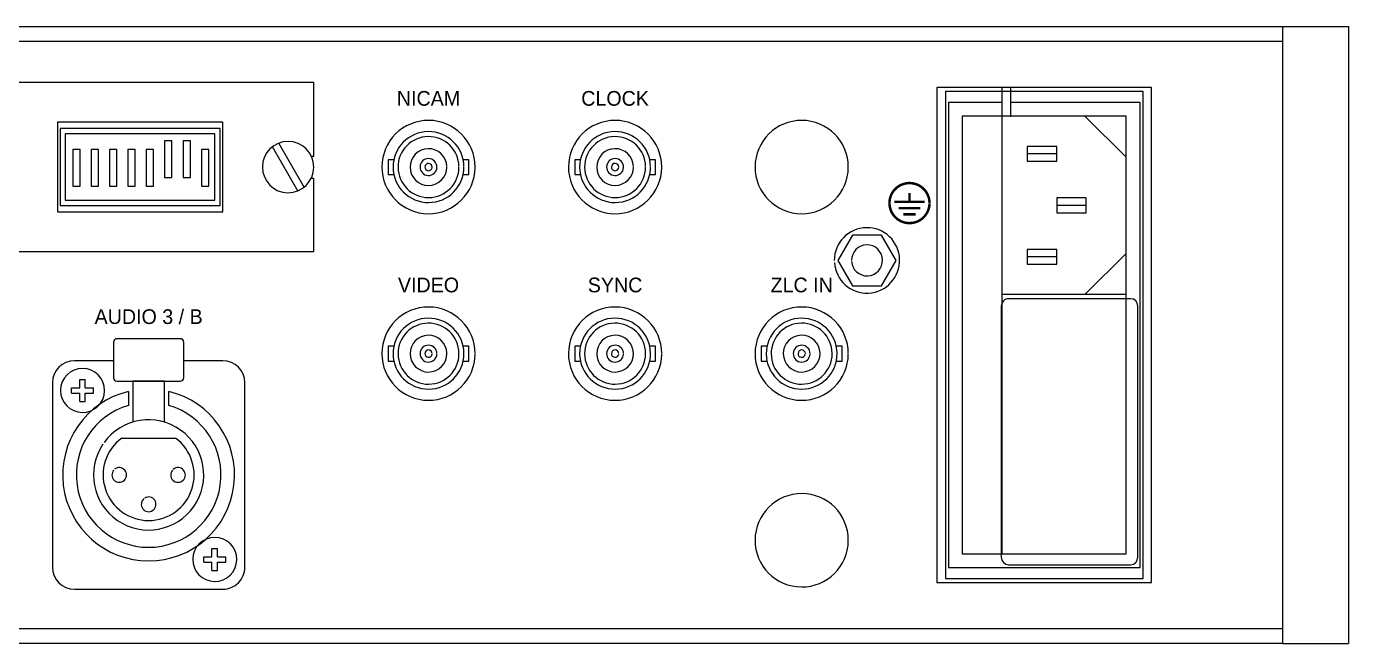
# Model space of a CAD drawing. Extents: x 10 to 492, y 18 to 234.
# Drawn here: x 291.5 to 471.5, y 150 to 234 of the extents above; entities that cross this region are included whole.
import ezdxf
from ezdxf.enums import TextEntityAlignment as Align

# ---------------------------------------------------------------- set-up
doc = ezdxf.new("R2010")
doc.units = 0
for name, color, linetype in [('KOMPONENT', 10, 'CONTINUOUS'), ('MEKANISK-TEGNING', 3, 'CONTINUOUS'), ('TEKST', 7, 'CONTINUOUS')]:
    doc.layers.add(name, color=color, linetype=linetype)
doc.layers.get('MEKANISK-TEGNING').off()

# ---------------------------------------------------------------- blocks, each defined once
blk = doc.blocks.new('5')
at = {"layer": 'KOMPONENT', "color": 0}
for p, q in [((63.50000000000006, 25.75000000000003), (-3.899999999999977, 25.75000000000003)), ((-3.899999999999977, 25.75000000000003), (-3.899999999999977, -3.449999999999989)), ((63.50000000000006, -3.449999999999989), (63.50000000000006, 25.75000000000003)), ((-3.349999999999966, 24.59999999999999), (-3.349999999999966, -2.299999999999983)), ((62.94999999999999, 24.59999999999999), (-3.349999999999966, 24.59999999999999)), ((61.44999999999999, 24.20000000000002), (-1.849999999999966, 24.20000000000002)), ((-1.849999999999966, 24.20000000000002), (-1.849999999999966, 6.550000000000011)), ((60.06304480936882, 23.89899284729339), (25.86304480936877, 23.89899284729336)), ((61.44999999999999, -1.899999999999977), (61.44999999999999, 24.20000000000002)), ((62.94999999999999, -2.299999999999983), (62.94999999999999, 24.59999999999999)), ((59.59999999999997, 22.30000000000001), (0, 22.30000000000001)), ((0, 22.30000000000001), (0, 0)), ((24.86304480936877, 22.89899284729336), (24.86304480936877, 6.298992847293363)), ((59.59999999999997, 0), (59.59999999999997, 22.30000000000001)), ((61.06304480936876, 6.298992847293363), (61.06304480936882, 22.89899284729339)), ((13.15000000000003, 16.85000000000002), (11.15000000000003, 16.85000000000002)), ((11.15000000000003, 16.85000000000002), (11.15000000000003, 12.85000000000002)), ((13.15000000000003, 12.85000000000002), (13.15000000000003, 16.85000000000002)), ((6.150000000000034, 12.85000000000002), (4.150000000000034, 12.85000000000002)), ((4.150000000000034, 12.85000000000002), (4.150000000000034, 8.850000000000023)), ((6.150000000000034, 8.850000000000023), (6.150000000000034, 12.85000000000002)), ((11.15000000000003, 12.85000000000002), (13.15000000000003, 12.85000000000002)), ((20.15000000000003, 12.85000000000002), (18.15000000000003, 12.85000000000002)), ((18.15000000000003, 12.85000000000002), (18.15000000000003, 8.850000000000023)), ((20.15000000000003, 8.850000000000023), (20.15000000000003, 12.85000000000002)), ((4.150000000000034, 8.850000000000023), (6.150000000000034, 8.850000000000023)), ((18.15000000000003, 8.850000000000023), (20.15000000000003, 8.850000000000023)), ((25.86304480936877, 5.298992847293363), (60.06304480936876, 5.298992847293363)), ((0, 0), (59.59999999999997, 0)), ((-3.899999999999977, -3.449999999999989), (63.50000000000006, -3.449999999999989)), ((-3.349999999999966, -2.299999999999983), (62.94999999999999, -2.299999999999983)), ((-1.849999999999966, -1.899999999999977), (61.44999999999999, -1.899999999999977))]:
    blk.add_line(p, q, dxfattribs=at)
for points in [[(5.599999999999966, 22.30000000000001), (0, 16.70000000000002)], [(18.69999999999999, 22.30000000000001), (24.30000000000001, 16.70000000000002)], [(24.30000000000001, 22.30000000000001), (24.30000000000001, 5.400000000000006)], [(12.15000000000003, 16.85000000000002), (12.15000000000003, 12.85000000000002)], [(5.150000000000034, 12.85000000000002), (5.150000000000034, 8.850000000000023)], [(19.15000000000003, 12.85000000000002), (19.15000000000003, 8.850000000000023)], [(-3.899999999999977, 6.550000000000011), (0.1000000000000227, 6.550000000000011)], [(-3.899999999999977, 5.400000000000006), (59.59999999999997, 5.400000000000006)], [(-1.850000000000023, 5.400000000000006), (-1.849999999999966, -1.899999999999977)]]:
    blk.add_lwpolyline(points, dxfattribs=at)
for centre, start, end in [((25.86304480936877, 22.89899284729336), 90, 180), ((60.06304480936882, 22.89899284729339), 0, 90), ((25.86304480936877, 6.298992847293363), 180, 270), ((60.06304480936876, 6.298992847293363), 270, 0)]:
    blk.add_arc(centre, 1, start, end, dxfattribs=at)
blk = doc.blocks.new('NET')
at = {"layer": 'MEKANISK-TEGNING', "color": 0, "rotation": 270}
blk.add_blockref('5', (21.87, 32.34000000000003), dxfattribs=at)
blk = doc.blocks.new('12')
at = {"layer": 'KOMPONENT', "color": 0}
for p, q in [((114, 23.84383561643835), (-1, 23.84383561643835)), ((-1, 13.8438356164383), (-1, 23.84383561643835)), ((114, 13.8438356164383), (114, 23.84383561643835)), ((20.75582775407094, 20.1983810709838), (57.27701724663842, 20.1983810709838)), ((20.91872582891841, 5.475743505639201), (19.31211425867042, 18.56665259654829)), ((22.23425472749034, 18.34383561643835), (55.93363362682001, 18.34383561643835)), ((58.72072999847245, 18.56665259654829), (57.11411842822454, 5.475743505639201)), ((101.6, 18.44383561643832), (79.1, 18.44383561643832)), ((79.1, 18.44383561643832), (79.1, 6.243835616438332)), ((101.6, 6.243835616438332), (101.6, 18.44383561643832)), ((22.33197741392161, 7.110126370812083), (21.36816983766153, 17.36496038910661)), ((23.25538394875076, 8.235350362567146), (22.56048836822188, 16.29904960082979)), ((55.51087407227789, 16.29904960082979), (54.81597849174901, 8.235350362567146)), ((56.79971851664882, 17.36496038910661), (55.83591094038874, 7.110126370812083)), ((101.25, 17.59383561643833), (79.44999999999999, 17.59383561643833)), ((79.44999999999999, 17.59383561643833), (79.44999999999999, 7.093835616438326)), ((100.55, 16.84383561643833), (80.14999999999998, 16.84383561643833)), ((80.14999999999998, 16.84383561643833), (80.14999999999998, 7.843835616438326)), ((100.55, 7.843835616438326), (100.55, 16.84383561643833)), ((101.25, 7.093835616438326), (101.25, 17.59383561643833)), ((14.57729947442064, 13.74951097530084), (13.79281498541906, 15.06198467626044)), ((15.43565669699899, 14.26256348572011), (14.65117220799846, 15.575037186678)), ((24.25, 14.84383561643835), (24.25, 9.843835616438355)), ((25.71401544663297, 14.84383561643835), (24.25, 14.84383561643835)), ((27.21401544663297, 16.09383561643835), (25.71401544663297, 16.09383561643835)), ((25.71401544663297, 16.09383561643835), (25.71401544663297, 14.84383561643835)), ((25.71401544663297, 14.84383561643835), (27.21401544663297, 14.84383561643835)), ((27.21401544663297, 14.84383561643835), (27.21401544663297, 16.09383561643835)), ((28.21401544663297, 14.84383561643835), (27.21401544663297, 14.84383561643835)), ((28.21401544663297, 16.09383561643835), (28.21401544663297, 14.84383561643835)), ((29.71401544663297, 16.09383561643835), (28.21401544663297, 16.09383561643835)), ((28.21401544663297, 14.84383561643835), (29.71401544663297, 14.84383561643835)), ((29.71401544663297, 14.84383561643835), (29.71401544663297, 16.09383561643835)), ((30.71401544663297, 14.84383561643835), (29.71401544663297, 14.84383561643835)), ((30.71401544663297, 16.09383561643835), (30.71401544663297, 14.84383561643835)), ((32.21401544663297, 16.09383561643835), (30.71401544663297, 16.09383561643835)), ((30.71401544663297, 14.84383561643835), (32.21401544663297, 14.84383561643835)), ((32.21401544663297, 14.84383561643835), (32.21401544663297, 16.09383561643835)), ((33.21401544663297, 14.84383561643835), (32.21401544663297, 14.84383561643835)), ((33.21401544663297, 16.09383561643835), (33.21401544663297, 14.84383561643835)), ((34.71401544663297, 16.09383561643835), (33.21401544663297, 16.09383561643835)), ((33.21401544663297, 14.84383561643835), (34.71401544663297, 14.84383561643835)), ((34.71401544663297, 14.84383561643835), (34.71401544663297, 16.09383561643835)), ((35.71401544663297, 14.84383561643835), (34.71401544663297, 14.84383561643835)), ((35.71401544663297, 16.09383561643835), (35.71401544663297, 14.84383561643835)), ((37.21401544663297, 16.09383561643835), (35.71401544663297, 16.09383561643835)), ((35.71401544663297, 14.84383561643835), (37.21401544663297, 14.84383561643835)), ((37.21401544663297, 14.84383561643835), (37.21401544663297, 16.09383561643835)), ((38.21401544663297, 14.84383561643835), (37.21401544663297, 14.84383561643835)), ((38.21401544663297, 16.09383561643835), (38.21401544663297, 14.84383561643835)), ((39.71401544663297, 16.09383561643835), (38.21401544663297, 16.09383561643835)), ((38.21401544663297, 14.84383561643835), (39.71401544663297, 14.84383561643835)), ((39.71401544663297, 14.84383561643835), (39.71401544663297, 16.09383561643835)), ((40.71401544663297, 14.84383561643838), (39.71401544663297, 14.84383561643838)), ((40.71401544663297, 16.09383561643835), (40.71401544663297, 14.84383561643835)), ((42.21401544663297, 16.09383561643835), (40.71401544663297, 16.09383561643835)), ((40.71401544663297, 14.84383561643835), (42.21401544663297, 14.84383561643835)), ((42.21401544663297, 14.84383561643835), (42.21401544663297, 16.09383561643835)), ((43.21401544663297, 14.84383561643838), (42.21401544663297, 14.84383561643838)), ((43.21401544663297, 16.09383561643835), (43.21401544663297, 14.84383561643835)), ((44.71401544663297, 16.09383561643835), (43.21401544663297, 16.09383561643835)), ((43.21401544663297, 14.84383561643835), (44.71401544663297, 14.84383561643835)), ((44.71401544663297, 14.84383561643835), (44.71401544663297, 16.09383561643835)), ((45.71401544663297, 14.84383561643838), (44.71401544663297, 14.84383561643838)), ((45.71401544663297, 16.09383561643835), (45.71401544663297, 14.84383561643835)), ((47.21401544663297, 16.09383561643835), (45.71401544663297, 16.09383561643835)), ((45.71401544663297, 14.84383561643835), (47.21401544663297, 14.84383561643835)), ((47.21401544663297, 14.84383561643835), (47.21401544663297, 16.09383561643835)), ((48.21401544663297, 14.84383561643838), (47.21401544663297, 14.84383561643838)), ((48.21401544663297, 16.09383561643835), (48.21401544663297, 14.84383561643835)), ((49.71401544663297, 16.09383561643835), (48.21401544663297, 16.09383561643835)), ((48.21401544663297, 14.84383561643835), (49.71401544663297, 14.84383561643835)), ((49.71401544663297, 14.84383561643835), (49.71401544663297, 16.09383561643835)), ((50.71401544663297, 14.84383561643835), (49.71401544663297, 14.84383561643835)), ((50.71401544663297, 16.09383561643835), (50.71401544663297, 14.84383561643835)), ((52.21401544663297, 16.09383561643835), (50.71401544663297, 16.09383561643835)), ((50.71401544663297, 14.84383561643835), (52.21401544663297, 14.84383561643835)), ((52.21401544663297, 14.84383561643835), (52.21401544663297, 16.09383561643835)), ((53.75000000000003, 14.84383561643835), (52.21401544663297, 14.84383561643835)), ((53.75000000000003, 9.843835616438355), (53.75000000000003, 14.84383561643835)), ((59.8342149529912, 15.09508535613054), (60.59874146155636, 13.77088659956249)), ((60.70024035677633, 15.59508535612935), (61.46476686534032, 14.27088659956328)), ((82.19586954175182, 14.74154217673888), (81.19586954175182, 14.74154217673888)), ((81.19586954175182, 14.74154217673888), (81.19586954175182, 9.741542176738875)), ((82.19586954175182, 9.741542176738875), (82.19586954175182, 14.74154217673888)), ((84.69586954175182, 14.74154217673888), (83.69586954175182, 14.74154217673888)), ((83.69586954175182, 14.74154217673888), (83.69586954175182, 9.741542176738875)), ((84.69586954175182, 9.741542176738875), (84.69586954175182, 14.74154217673888)), ((87.19586954175182, 14.74154217673888), (86.19586954175182, 14.74154217673888)), ((86.19586954175182, 14.74154217673888), (86.19586954175182, 9.741542176738875)), ((87.19586954175182, 9.741542176738875), (87.19586954175182, 14.74154217673888)), ((89.69586954175182, 14.74154217673888), (88.69586954175182, 14.74154217673888)), ((88.69586954175182, 14.74154217673888), (88.69586954175182, 9.741542176738875)), ((89.69586954175182, 9.741542176738875), (89.69586954175182, 14.74154217673888)), ((92.19586954175182, 14.74154217673888), (91.19586954175182, 14.74154217673888)), ((91.19586954175182, 14.74154217673888), (91.19586954175182, 9.741542176738875)), ((92.19586954175182, 9.741542176738875), (92.19586954175182, 14.74154217673888)), ((94.69586954175182, 15.90327497087023), (93.69586954175182, 15.90327497087023)), ((93.69586954175182, 15.90327497087023), (93.69586954175182, 10.90327497087023)), ((94.69586954175182, 10.90327497087023), (94.69586954175182, 15.90327497087023)), ((97.19586954175182, 15.90327497087023), (96.19586954175182, 15.90327497087023)), ((96.19586954175182, 15.90327497087023), (96.19586954175182, 10.90327497087023)), ((97.19586954175182, 10.90327497087023), (97.19586954175182, 15.90327497087023)), ((99.69586954175182, 14.74154217673888), (98.69586954175182, 14.74154217673888)), ((98.69586954175182, 14.74154217673888), (98.69586954175182, 9.741542176738875)), ((99.69586954175182, 9.741542176738875), (99.69586954175182, 14.74154217673888)), ((-1, 0.8438356164383549), (-1, 10.8438356164383)), ((17.40125853844413, 10.9167846333134), (18.16578504700817, 9.592585876747222)), ((63.40125853844413, 10.9167846333134), (64.16578504700817, 9.592585876747222)), ((93.69586954175182, 10.90327497087023), (94.69586954175182, 10.90327497087023)), ((96.19586954175182, 10.90327497087023), (97.19586954175182, 10.90327497087023)), ((114, 0.8438356164383549), (114, 10.8438356164383)), ((16.53523313465922, 10.41678463331422), (17.29975964322429, 9.092585876746313)), ((24.25, 9.843835616438355), (25.81639313681939, 9.843835616438355)), ((25.81639313681939, 8.593835616438383), (25.81639313681939, 9.843835616438383)), ((25.81639313681939, 9.843835616438383), (27.31639313681939, 9.843835616438383)), ((27.31639313681939, 9.843835616438383), (27.31639313681939, 8.593835616438383)), ((27.31639313681939, 9.843835616438355), (28.31639313681939, 9.843835616438383)), ((28.31639313681939, 9.843835616438383), (29.81639313681939, 9.843835616438355)), ((28.31639313681939, 8.593835616438383), (28.31639313681939, 9.843835616438383)), ((29.81639313681939, 9.843835616438355), (29.81639313681939, 8.593835616438355)), ((29.81639313681939, 9.843835616438383), (30.81639313681939, 9.843835616438383)), ((30.81639313681939, 9.843835616438355), (32.31639313681939, 9.843835616438355)), ((30.81639313681939, 8.593835616438355), (30.81639313681939, 9.843835616438355)), ((32.31639313681939, 9.843835616438355), (32.31639313681939, 8.593835616438355)), ((32.31639313681939, 9.843835616438383), (33.31639313681939, 9.843835616438383)), ((33.31639313681939, 9.843835616438355), (34.81639313681939, 9.843835616438355)), ((33.31639313681939, 8.593835616438355), (33.31639313681939, 9.843835616438355)), ((34.81639313681939, 9.843835616438355), (34.81639313681939, 8.593835616438355)), ((34.81639313681939, 9.843835616438383), (35.81639313681939, 9.843835616438383)), ((35.81639313681939, 9.843835616438355), (37.31639313681939, 9.843835616438355)), ((35.81639313681939, 8.593835616438355), (35.81639313681939, 9.843835616438355)), ((37.31639313681939, 9.843835616438355), (37.31639313681939, 8.593835616438355)), ((37.31639313681939, 9.843835616438383), (38.31639313681939, 9.843835616438355)), ((38.31639313681939, 9.843835616438355), (39.81639313681939, 9.843835616438355)), ((38.31639313681939, 8.593835616438355), (38.31639313681939, 9.843835616438355)), ((39.81639313681939, 9.843835616438355), (39.81639313681939, 8.593835616438355)), ((39.81639313681939, 9.843835616438355), (40.81639313681939, 9.843835616438355)), ((40.81639313681939, 9.843835616438355), (42.31639313681939, 9.843835616438355)), ((40.81639313681939, 8.593835616438355), (40.81639313681939, 9.843835616438355)), ((42.31639313681939, 9.843835616438355), (42.31639313681939, 8.593835616438355)), ((42.31639313681939, 9.843835616438355), (43.31639313681939, 9.843835616438355)), ((43.31639313681939, 9.843835616438355), (44.81639313681939, 9.843835616438326)), ((43.31639313681939, 8.593835616438355), (43.31639313681939, 9.843835616438355)), ((44.81639313681939, 9.843835616438326), (44.81639313681939, 8.593835616438326)), ((44.81639313681939, 9.843835616438355), (45.81639313681939, 9.843835616438355)), ((45.81639313681939, 9.843835616438326), (47.31639313681939, 9.843835616438326)), ((45.81639313681939, 8.593835616438326), (45.81639313681939, 9.843835616438326)), ((47.31639313681939, 9.843835616438326), (47.31639313681939, 8.593835616438326)), ((47.31639313681939, 9.843835616438355), (48.31639313681936, 9.843835616438355)), ((48.31639313681939, 9.843835616438326), (49.81639313681939, 9.843835616438326)), ((48.31639313681939, 8.593835616438326), (48.31639313681939, 9.843835616438326)), ((49.81639313681939, 9.843835616438326), (49.81639313681939, 8.593835616438326)), ((49.81639313681936, 9.843835616438355), (50.81639313681939, 9.843835616438355)), ((50.81639313681939, 9.843835616438326), (52.31639313681939, 9.843835616438326)), ((50.81639313681939, 8.593835616438326), (50.81639313681939, 9.843835616438326)), ((52.31639313681939, 9.843835616438326), (52.31639313681939, 8.593835616438326)), ((52.31639313681939, 9.843835616438355), (53.75000000000003, 9.843835616438355)), ((62.53523313465922, 10.41678463331422), (63.29975964322429, 9.092585876746313)), ((81.19586954175182, 9.741542176738875), (82.19586954175182, 9.741542176738875)), ((83.69586954175182, 9.741542176738875), (84.69586954175182, 9.741542176738875)), ((86.19586954175182, 9.741542176738875), (87.19586954175182, 9.741542176738875)), ((88.69586954175182, 9.741542176738875), (89.69586954175182, 9.741542176738875)), ((91.19586954175182, 9.741542176738875), (92.19586954175182, 9.741542176738875)), ((98.69586954175182, 9.741542176738875), (99.69586954175182, 9.741542176738875)), ((27.31639313681939, 8.593835616438383), (25.81639313681939, 8.593835616438383)), ((29.81639313681939, 8.593835616438355), (28.31639313681939, 8.593835616438383)), ((32.31639313681939, 8.593835616438355), (30.81639313681939, 8.593835616438355)), ((34.81639313681939, 8.593835616438355), (33.31639313681939, 8.593835616438355)), ((37.31639313681939, 8.593835616438355), (35.81639313681939, 8.593835616438355)), ((39.81639313681939, 8.593835616438355), (38.31639313681939, 8.593835616438355)), ((42.31639313681939, 8.593835616438355), (40.81639313681939, 8.593835616438355)), ((44.81639313681939, 8.593835616438326), (43.31639313681939, 8.593835616438355)), ((47.31639313681939, 8.593835616438326), (45.81639313681939, 8.593835616438326)), ((49.81639313681939, 8.593835616438326), (48.31639313681939, 8.593835616438326)), ((52.31639313681939, 8.593835616438326), (50.81639313681939, 8.593835616438326)), ((80.14999999999998, 7.843835616438326), (100.55, 7.843835616438326)), ((54.96982605055993, 6.343835616438326), (23.19806230375042, 6.343835616438326)), ((79.1, 6.243835616438332), (101.6, 6.243835616438332)), ((79.44999999999999, 7.093835616438326), (101.25, 7.093835616438326)), ((55.67040493282408, 4.1983810709838), (22.36243932431893, 4.1983810709838)), ((-1, 0.8438356164383549), (114, 0.8438356164383549))]:
    blk.add_line(p, q, dxfattribs=at)
for points in [[(23.18492687350968, 17.00480880641885), (54.88643556699009, 17.00480880641885)], [(3.816987298107591, 15.62492452968354), (0.3169872981079322, 9.562746703193028)], [(4.683012701892039, 15.12492452968354), (1.183012701892352, 9.062746703193028)], [(108.316987298108, 15.12492452968354), (111.8169872981076, 9.062746703193028)], [(109.1830127018924, 15.62492452968354), (112.6830127018921, 9.562746703193028)], [(-0.6622776601678027, 13.8438356164383), (-1, 13.8438356164383)], [(113.6622776601678, 13.8438356164383), (114, 13.8438356164383)], [(-0.6622776601678027, 10.8438356164383), (-1, 10.8438356164383)], [(113.6622776601678, 10.8438356164383), (114, 10.8438356164383)], [(23.87982245403859, 7.682862426457831), (54.19153998646121, 7.682862426457831)]]:
    blk.add_lwpolyline(points, dxfattribs=at)
for centre, radius, start, end in [((20.75582775407095, 18.74383561643836), 1.454545454545455, 89.99999999999999, 186.9967663571344), ((57.27701650307199, 18.74383561643836), 1.454545454545455, 353.0032336428657, 90), ((22.23425472749034, 17.47125262558561), 0.872582990852746, 89.99999999999999, 186.9967663571344), ((55.93363362682001, 17.47125262558561), 0.872582990852746, 353.0032336428657, 90), ((16, 12.34383561643835), 4.001249804748511, 1.43209618416467, 0.08212269450660872), ((23.18492687350968, 16.37568523556965), 0.6291235708492009, 89.99999999999999, 186.9967663571344), ((54.88643556699009, 16.37568523556965), 0.6291235708492009, 353.0032336428657, 90), ((62, 12.34383561643835), 4.001249804748511, 1.43209618416467, 0.08212269450660872), ((2.5, 12.3438356164383), 3.5, 180.460924199751, 180.0000000000002), ((16, 12.34383561643835), 3.501428280002319, 1.63657704161676, 0.105952927835551), ((62, 12.34383561643835), 3.501428280002319, 1.63657704161676, 0.105952927835551), ((110.5, 12.3438356164383), 3.5, 359.9999999999999, 359.539075800249), ((16, 12.34383561643835), 2, 1.667057918588964e-13, 359.0403765819981), ((16, 12.34383561643835), 1.50332963783729, 3.814074834290493, 0.1492669408606702), ((62, 12.34383561643835), 2, 1.667057918588964e-13, 359.0403765819981), ((62, 12.34383561643835), 1.50332963783729, 3.814074834290493, 0.1492669408606702), ((23.87982245403859, 8.311985997307033), 0.6291235708492009, 186.9967663571344, 270), ((54.19153998646121, 8.311985997307033), 0.6291235708492009, 270, 353.0032336428657), ((22.36243932431891, 5.652926525529267), 1.454545454545455, 186.9967663571344, 270), ((23.19806230375042, 7.216418607291075), 0.872582990852746, 186.9967663571344, 270), ((54.96982605055993, 7.216418607291075), 0.872582990852746, 270, 353.0032336428657), ((55.67040493282407, 5.652926525529267), 1.454545454545455, 270, 353.0032336428657)]:
    blk.add_arc(centre, radius, start, end, dxfattribs=at)

msp = doc.modelspace()

# ---------------------------------------------------------------- linework, layer by layer
at = {"layer": 'KOMPONENT', "color": 0}
for p, q in [((462.5000000000002, 234), (471.5000000000001, 234)), ((403.9481415712958, 205.61), (401.9562831425916, 202.16)), ((407.9318584287043, 205.61), (403.9481415712958, 205.61)), ((409.9237168574085, 202.16), (407.9318584287043, 205.61)), ((401.9562831425916, 202.16), (403.9481415712958, 198.71)), ((407.9318584287043, 198.71), (409.9237168574085, 202.16)), ((403.9481415712958, 198.71), (407.9318584287043, 198.71)), ((303.3500000000001, 190.9999999999999), (303.3500000000001, 186.2)), ((312.4500000000001, 191.4999999999999), (303.8500000000001, 191.4999999999999)), ((312.9500000000001, 186.2), (312.9500000000001, 190.9999999999999)), ((303.3500000000001, 188.5), (298.0500000000001, 188.5)), ((318.2500000000001, 188.5), (312.9500000000001, 188.5)), ((295.0500000000001, 185.5), (295.0500000000001, 160.4)), ((303.8500000000001, 185.7), (312.4500000000001, 185.7)), ((310.3000000000001, 185.7), (306.0000000000001, 185.7)), ((306.0000000000001, 185.7), (306.0000000000001, 180.1352279017441)), ((310.3000000000001, 180.1352279017441), (310.3000000000001, 185.7)), ((321.2500000000001, 160.4), (321.2500000000001, 185.5)), ((298.0500000000001, 157.4), (318.2500000000001, 157.4)), ((462.5000000000001, 150), (471.5000000000001, 150))]:
    msp.add_line(p, q, dxfattribs=at)
for points in [[(39.50000000000011, 234), (462.5000000000001, 234)], [(462.5000000000002, 233.9999999999999), (462.5000000000001, 150)], [(471.5000000000002, 233.9999999999999), (471.5000000000001, 150)], [(39.50000000000011, 232), (462.5000000000001, 232)], [(298.7750000000001, 185.95), (299.5250000000001, 185.95)], [(298.7750000000001, 184.825), (298.7750000000001, 185.95)], [(299.5250000000001, 184.825), (299.5250000000001, 185.95)], [(297.6500000000001, 184.075), (297.6500000000001, 184.825)], [(297.6500000000001, 184.825), (298.7750000000001, 184.825)], [(297.6500000000001, 184.075), (298.7750000000001, 184.075)], [(298.7750000000001, 182.95), (298.7750000000001, 184.075)], [(299.5250000000001, 184.825), (300.6500000000001, 184.825)], [(299.5250000000001, 182.95), (299.5250000000001, 184.075)], [(299.5250000000001, 184.075), (300.6500000000001, 184.075)], [(300.6500000000001, 184.075), (300.6500000000001, 184.825)], [(305.4000000000001, 184.3222249362207), (305.4000000000001, 182.4083296622606)], [(310.9000000000001, 182.4083296622606), (310.9000000000001, 184.3222249362207)], [(298.7750000000001, 182.95), (299.5250000000001, 182.95)], [(304.4839394440352, 177.9499999999999), (311.816060555965, 177.9499999999999)], [(316.7750000000001, 162.95), (317.5250000000001, 162.95)], [(316.7750000000001, 161.825), (316.7750000000001, 162.95)], [(317.5250000000001, 161.825), (317.5250000000001, 162.95)], [(315.6500000000001, 161.075), (315.6500000000001, 161.825)], [(315.6500000000001, 161.825), (316.7750000000001, 161.825)], [(315.6500000000001, 161.075), (316.7750000000001, 161.075)], [(316.7750000000001, 159.95), (316.7750000000001, 161.075)], [(317.5250000000001, 161.825), (318.6500000000001, 161.825)], [(317.5250000000001, 159.95), (317.5250000000001, 161.075)], [(317.5250000000001, 161.075), (318.6500000000001, 161.075)], [(318.6500000000001, 161.075), (318.6500000000001, 161.825)], [(316.7750000000001, 159.95), (317.5250000000001, 159.95)], [(462.5000000000001, 152), (39.50000000000011, 152)], [(462.5000000000001, 150), (39.50000000000011, 150)]]:
    msp.add_lwpolyline(points, dxfattribs=at)
at = {"layer": 'KOMPONENT', "color": 0, "linetype": 'CONTINUOUS'}
for points in [[(341.5297643067322, 215.86), (340.7500000000001, 215.86), (340.7500000000001, 213.86)], [(350.970235693268, 213.86), (351.7500000000001, 213.86), (351.7500000000001, 215.86), (350.970235693268, 215.86)], [(366.9297643067322, 215.86), (366.1500000000001, 215.86), (366.1500000000001, 213.86)], [(376.370235693268, 213.86), (377.1500000000001, 213.86), (377.1500000000001, 215.86), (376.370235693268, 215.86)], [(340.7500000000001, 213.86), (341.5297643067322, 213.86)], [(366.1500000000001, 213.86), (366.9297643067322, 213.86)], [(341.5297643067322, 190.46), (340.7500000000001, 190.46), (340.7500000000001, 188.46)], [(350.970235693268, 188.46), (351.7500000000001, 188.46), (351.7500000000001, 190.46), (350.970235693268, 190.46)], [(366.9297643067322, 190.46), (366.1500000000001, 190.46), (366.1500000000001, 188.46)], [(376.370235693268, 188.46), (377.1500000000001, 188.46), (377.1500000000001, 190.46), (376.370235693268, 190.46)], [(392.3297643067323, 190.46), (391.5500000000001, 190.46), (391.5500000000001, 188.46)], [(401.770235693268, 188.46), (402.5500000000001, 188.46), (402.5500000000001, 190.46), (401.770235693268, 190.46)], [(340.7500000000001, 188.46), (341.5297643067322, 188.46)], [(366.1500000000001, 188.46), (366.9297643067322, 188.46)], [(391.5500000000001, 188.46), (392.3297643067323, 188.46)]]:
    msp.add_lwpolyline(points, dxfattribs=at)
at = {"layer": 'KOMPONENT', "color": 0}
for centre, radius, start, end in [((346.2500000000001, 214.86), 6.349999999999994, 359.9999999999999, 359.5350080315859), ((371.6500000000001, 214.86), 6.349999999999994, 359.9999999999999, 359.5350080315859), ((397.0500000000001, 214.86), 6.349999999999994, 359.9999999999999, 359.5350080315859), ((405.9400000000001, 202.16), 4.45, 183.6646174183323, 179.9999999999999), ((405.9400000000001, 202.16), 2.11, 183.6646174183323, 179.9999999999999), ((346.2500000000001, 189.46), 6.349999999999994, 359.9999999999999, 359.5350080315859), ((371.6500000000001, 189.46), 6.349999999999994, 359.9999999999999, 359.5350080315859), ((397.0500000000001, 189.46), 6.349999999999994, 359.9999999999999, 359.5350080315859), ((303.8500000000001, 191), 0.5, 90, 180), ((312.4500000000001, 191), 0.5, 0, 90), ((298.0500000000001, 185.5), 3, 90, 179.9999999999999), ((299.1500000000001, 184.45), 3, 2.684835416657289e-13, 358.8769043763087), ((318.2500000000001, 185.5), 3, 0, 90), ((303.8500000000001, 186.2), 0.5, 180, 270), ((312.4500000000001, 186.2), 0.5, 270, 0), ((308.1500000000001, 172.95), 11.7, 103.5941418709265, 76.40585812907355), ((308.1500000000001, 172.95), 9.85, 106.2117370949251, 73.78826290507486), ((308.1500000000001, 172.95), 7.5, 146.023885139231, 144.0002923791243), ((308.1500000000001, 172.95), 6.2, 126.2493208829017, 53.75067911709827), ((304.1500000000001, 172.95), 1, 137.6811876868067, 129.8452901024401), ((312.1500000000001, 172.95), 1, 138.0140503566957, 130.1747422263709), ((308.1500000000001, 168.95), 1, 128.6202780471714, 122.6323852699059), ((397.0500000000001, 164.06), 6.349999999999994, 359.9999999999999, 359.5350080315859), ((317.1500000000001, 161.45), 3, 2.684835416657289e-13, 358.8769043763087), ((298.0500000000001, 160.4), 3, 180, 270), ((318.2500000000001, 160.4), 3, 269.9999999999999, 0)]:
    msp.add_arc(centre, radius, start, end, dxfattribs=at)
at = {"layer": 'KOMPONENT', "color": 0, "linetype": 'CONTINUOUS'}
for centre, radius, start, end in [((346.2500000000001, 214.86), 4.825, 0.6869197408564491, 0.0324289403692283), ((371.6500000000001, 214.86), 4.825, 0.6869197408564491, 0.0324289403692283), ((346.2500000000001, 214.86), 4.15, 0.7990769768988684, 0.03692057173904992), ((371.6500000000001, 214.86), 4.15, 0.7990769768988684, 0.03692057173904992), ((346.2500000000001, 214.86), 2.5, 1.337871618387725, 0.06316830215698585), ((346.2500000000001, 214.86), 1.15, 0.1394026661163869, 357.3277282792721), ((371.6500000000001, 214.86), 2.5, 1.337871618387725, 0.06316830215698585), ((371.6500000000001, 214.86), 1.15, 0.1394026661163869, 357.3277282792721), ((346.2500000000001, 214.86), 0.5, 0.3515122272528254, 353.2876226028122), ((371.6500000000001, 214.86), 0.5, 0.3515122272528254, 353.2876226028122), ((346.2500000000001, 189.46), 4.825, 0.6869197408564491, 0.0324289403692283), ((346.2500000000001, 189.46), 4.15, 0.7990769768988684, 0.03692057173904992), ((371.6500000000001, 189.46), 4.825, 0.6869197408564491, 0.0324289403692283), ((371.6500000000001, 189.46), 4.15, 0.7990769768988684, 0.03692057173904992), ((397.0500000000001, 189.46), 4.825, 0.6869197408564491, 0.0324289403692283), ((397.0500000000001, 189.46), 4.15, 0.7990769768988684, 0.03692057173904992), ((346.2500000000001, 189.46), 2.5, 1.337871618387725, 0.06316830215698585), ((371.6500000000001, 189.46), 2.5, 1.337871618387725, 0.06316830215698585), ((397.0500000000001, 189.46), 2.5, 1.337871618387725, 0.06316830215698585), ((346.2500000000001, 189.46), 1.15, 0.1394026661163869, 357.3277282792721), ((346.2500000000001, 189.46), 0.5, 0.3515122272528254, 353.2876226028122), ((371.6500000000001, 189.46), 1.15, 0.1394026661163869, 357.3277282792721), ((371.6500000000001, 189.46), 0.5, 0.3515122272528254, 353.2876226028122), ((397.0500000000001, 189.46), 1.15, 0.1394026661163869, 357.3277282792721), ((397.0500000000001, 189.46), 0.5, 0.3515122272528254, 353.2876226028122)]:
    msp.add_arc(centre, radius, start, end, dxfattribs=at)
at = {"layer": 'TEKST', "color": 0, "const_width": 0.340859882388008}
msp.add_lwpolyline([(414.4541593860426, 209.95617097924, 738.7061684084106), (414.4541194089855, 209.9414053569436, 738.7061684084106)], format="xyb", dxfattribs=at)
for points in [[(411.7272803269386, 210.1240907878035), (411.7272803269386, 211.3224661569897)], [(409.6821210326105, 210.1240907878035), (413.7724396212666, 210.1240907878035)], [(410.2708203254909, 209.2719410818335), (413.1837403283862, 209.2719410818335)], [(410.8691168737838, 208.4197913758635), (412.5854437800933, 208.4197913758635)]]:
    msp.add_lwpolyline(points, dxfattribs=at)

# ---------------------------------------------------------------- block references
at = {"layer": 'KOMPONENT', "color": 0}
for name, p in [('12', (216.6337073584866, 202.5161643835617)), ('NET', (397.0500000000001, 189.46))]:
    msp.add_blockref(name, p, dxfattribs=at)

# ---------------------------------------------------------------- texts
at = {"layer": 'TEKST', "color": 0}
for s, p in [('NICAM', (346.2500000000001, 223.2099999999999)), ('CLOCK', (371.6500000000001, 223.2099999999999)), ('VIDEO', (346.2500000000001, 197.8099999999999)), ('SYNC', (371.6500000000001, 197.8099999999999)), ('ZLC IN', (397.0500000000001, 197.8099999999999)), ('AUDIO 3 / B', (308.1500000000001, 193.5))]:
    msp.add_text(s, height=2, dxfattribs=at).set_placement(p, align=Align.CENTER)

doc.saveas('drawing.dxf')
